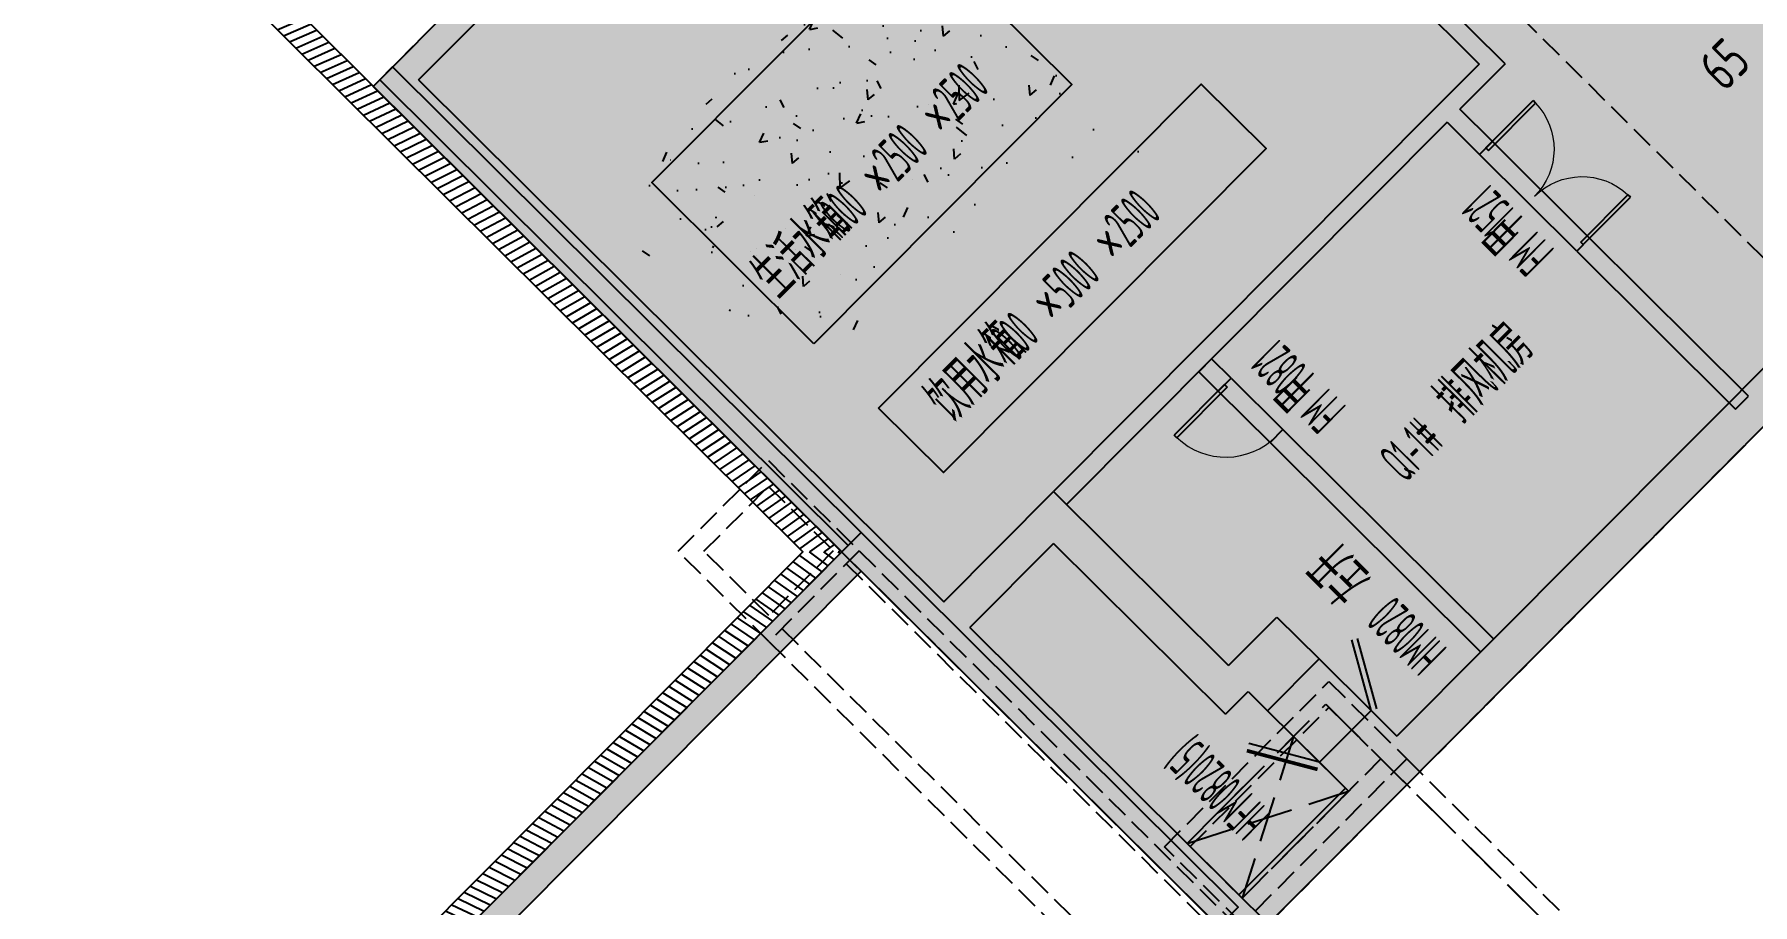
# Model space of a CAD drawing. Extents: x 517381295 to 519272522, y 3499086963 to 3500603577.
# Drawn here: x 518852134 to 518870919, y 3499822520 to 3499832044 of the extents above; entities that cross this region are included whole.
import ezdxf
from ezdxf.enums import TextEntityAlignment as Align

# ---------------------------------------------------------------- set-up
doc = ezdxf.new("R2010")
doc.units = 0
doc.header["$LTSCALE"] = 1000
doc.header["$MEASUREMENT"] = 0
doc.linetypes.add('DASH', pattern=[0.35, 0.25, -0.1])
doc.linetypes.add('HIDDEN', pattern=[0.375, 0.25, -0.125])
doc.layers.get('0').update_dxf_attribs({"linetype": 'CONTINUOUS'})
for name, color, linetype in [('0-TEXT', 7, 'CONTINUOUS'), ('AE-ABOV', 154, 'HIDDEN'), ('AE-DICH-ARCH', 84, 'CONTINUOUS'), ('AE-EQPM', 70, 'CONTINUOUS'), ('AE-STRU-HACH', 40, 'CONTINUOUS'), ('AE-WALL', 255, 'CONTINUOUS'), ('C-XREF-EXT', 7, 'CONTINUOUS'), ('HS-A-填充图案', 8, 'CONTINUOUS'), ('HS-A-墙-砖', 140, 'CONTINUOUS'), ('HS-A-墙-砼', 41, 'CONTINUOUS'), ('HS-A-留孔-楼板面', 3, 'CONTINUOUS'), ('HS-A-说明文字', 7, 'CONTINUOUS'), ('HS-A-门窗洞', 4, 'CONTINUOUS'), ('HS-A-门窗编号', 10, 'CONTINUOUS'), ('PUB_HATCH', 8, 'CONTINUOUS'), ('天华车位编号', 7, 'CONTINUOUS')]:
    doc.layers.add(name, color=color, linetype=linetype)
doc.styles.add('_TCH_WINDOW', font='Tssdeng.shx', dxfattribs={"width": 0.7, "height": 3.5, "bigfont": 'Tssdchn.shx'})
doc.styles.add('TH-STYLE3', font='tssdeng.shx', dxfattribs={"width": 0.7, "bigfont": 'tssdchn.shx'})

# ---------------------------------------------------------------- blocks, each defined once
blk = doc.blocks.new('fhfshgfdshdshhdshds')
at = {"layer": 'AE-STRU-HACH'}
h = blk.add_hatch(color=256, dxfattribs=at)
h.dxf.hatch_style = 1
edge = h.paths.add_edge_path()
edge.add_line((12350, 9200), (20650, 9200))
edge.add_line((20650, 9200), (20650, 5527))
edge.add_line((20650, 5527), (36850, 5527))
edge.add_line((36850, 5527), (36850, 13))
edge.add_line((36850, 13), (37150, 13))
edge.add_line((37150, 13), (37150, 5827))
edge.add_line((37150, 5827), (20950, 5827))
edge.add_line((20950, 5827), (20950, 9500))
edge.add_line((20950, 9500), (50, 9500))
edge.add_line((50, 9500), (50, 9200))
edge.add_line((50, 9200), (12050, 9200))
edge.add_line((12050, 9200), (12050, 0))
edge.add_line((12050, 0), (12350, 0))
edge.add_line((12350, 0), (12350, 9200))
at = {"layer": 'AE-WALL'}
for points in [[(36950, 5827), (36950, 13050), (37150, 13050), (37150, 5827), (36950, 5827)], [(12350, 9200), (20650, 9200), (20650, 5527), (36850, 5527), (36850, 13), (37150, 13), (37150, 5827), (20950, 5827), (20950, 9500), (50, 9500), (50, 9200), (12050, 9200), (12050, 0), (12350, 0)]]:
    blk.add_lwpolyline(points, close=True, dxfattribs=at)
blk = doc.blocks.new('JSK')
at = {"layer": 'AE-DICH-ARCH'}
h = blk.add_hatch(dxfattribs=at)
h.set_pattern_fill('LINE', color=8, scale=100, angle=-45.1573)
h.set_pattern_definition([(360, (22957.37, -74571.83), (3e-10, 95.25), [])])
h.paths.add_polyline_path([(36550, 6127), (36850, 5827), (36850, 23750), (36550, 23450)])
h = blk.add_hatch(dxfattribs=at)
h.set_pattern_fill('LINE', color=8, scale=100, angle=44.8427)
h.set_pattern_definition([(90, (29249.99, -78822.13), (-95.25, 3e-10), [])])
h.paths.add_polyline_path([(21550, 6127), (36550, 6127), (36850, 5827), (21250, 5827)])
for points in [[(21250, 18550), (21250, 27050), (36850, 27050), (36850, 24450), (36650, 24450), (36650, 23750), (36850, 23750), (36850, 5827), (21250, 5827), (21250, 16050)], [(21550, 18550), (21550, 26750), (36550, 26750), (36550, 24750), (36350, 24750), (36350, 23450), (36550, 23450), (36550, 6127), (21550, 6127), (21550, 16050)]]:
    blk.add_lwpolyline(points, dxfattribs=at)
blk = doc.blocks.new('vcbxcvbxcvbcxvbcvx')
at = {"layer": 'AE-ABOV'}
h = blk.add_hatch(dxfattribs=at)
h.set_pattern_fill('ANGLE', color=8, scale=500, angle=-45.1573)
h.set_pattern_definition([(360, (-1228937.9, 2875940.7), (5e-09, 1746.25), [1270, -476.25]), (90, (-1228937.9, 2875940.7), (-1746.25, 5e-09), [1270, -476.25])])
edge = h.paths.add_edge_path()
edge.add_line((-1112685, 2875590), (-1192088, 2875590))
edge.add_line((-1192088, 2875590), (-1192088, 2877397))
edge.add_line((-1192088, 2877397), (-1192088, 2880197))
edge.add_line((-1192088, 2880197), (-1192088, 2888991))
edge.add_line((-1192088, 2888991), (-1189688, 2888991))
edge.add_line((-1189688, 2888991), (-1189688, 2890991))
edge.add_line((-1189688, 2890991), (-1192088, 2890991))
edge.add_line((-1192088, 2890991), (-1192088, 2902991))
edge.add_line((-1192088, 2902991), (-1208288, 2902991))
edge.add_line((-1208288, 2902991), (-1208288, 2904647))
edge.add_line((-1208288, 2904647), (-1208288, 2904647))
edge.add_line((-1208288, 2904647), (-1208288, 2909841))
edge.add_line((-1208288, 2909841), (-1192088, 2909841))
edge.add_line((-1192088, 2909841), (-1192088, 2911691))
edge.add_line((-1192088, 2911691), (-1183188, 2911691))
edge.add_line((-1183188, 2911691), (-1183188, 2909841))
edge.add_line((-1183188, 2909841), (-1159788, 2909841))
edge.add_line((-1159788, 2909841), (-1159786, 2910741))
edge.add_line((-1159786, 2910741), (-1153687, 2910741))
edge.add_line((-1153687, 2910741), (-1153688, 2909841))
edge.add_line((-1153688, 2909841), (-1137138, 2909841))
edge.add_line((-1137138, 2909841), (-1137138, 2927341))
edge.add_line((-1137138, 2927341), (-1117538, 2927341))
edge.add_line((-1117538, 2927341), (-1117538, 2904441))
edge.add_line((-1117538, 2904441), (-1106438, 2904441))
edge.add_line((-1106438, 2904441), (-1106438, 2897441))
edge.add_line((-1106438, 2897441), (-1106138, 2897441))
edge.add_line((-1106138, 2897441), (-1106138, 2888897))
edge.add_arc((-1111038, 2888941), 4900, -90, -0.5138, ccw=False)
edge.add_line((-1111038, 2884041), (-1112685, 2884041))
edge.add_line((-1112685, 2884041), (-1112685, 2875592))
edge.add_line((-1112685, 2875592), (-1112685, 2875590))
at = {"layer": 'AE-ABOV', "color": 8}
blk.add_lwpolyline([(-1112685, 2875590), (-1192088, 2875590), (-1192088, 2877397), (-1192088, 2880197), (-1192088, 2888991), (-1189688, 2888991), (-1189688, 2890991), (-1192088, 2890991), (-1192088, 2902991), (-1208288, 2902991), (-1208288, 2904647), (-1208288, 2904647), (-1208288, 2909841), (-1192088, 2909841), (-1192088, 2911691), (-1183188, 2911691), (-1183188, 2909841), (-1159788, 2909841), (-1159786, 2910741), (-1153687, 2910741), (-1153688, 2909841), (-1137138, 2909841), (-1137138, 2927341), (-1117538, 2927341)], dxfattribs=at)
blk = doc.blocks.new('cw')
at = {"layer": 'AE-EQPM', "linetype": 'DASH'}
for points in [[(-1200, 5300), (1200, 5300), (1200, 0), (-1200, 0)], [(-900, 900), (900, 900), (900, 700), (-900, 700)]]:
    blk.add_lwpolyline(points, close=True, dxfattribs=at)
blk = doc.blocks.new('gfhgfhggjj')
at = {"layer": 'AE-EQPM', "xscale": -1, "rotation": 359.9999999998357}
for p in [(156238, 263050), (158638, 263050)]:
    blk.add_blockref('cw', p, dxfattribs=at)
at = {"layer": '天华车位编号', "color": 8, "style": 'TH-STYLE3', "width": 0.7}
blk.add_text('65', height=450, rotation=0.0001, dxfattribs=at).set_placement((156238, 265700), align=Align.MIDDLE_CENTER)
blk = doc.blocks.new('dgagaga')
at = {"layer": 'AE-WALL', "linetype": 'DASH'}
for points in [[(35593, 7100), (36993, 7100), (36993, 5700), (35593, 5700)], [(35793, 6900), (36793, 6900), (36793, 5900), (35793, 5900)], [(37050, 1050), (39600, 1050), (39600, -150), (37050, -150)], [(37250, 850), (39400, 850), (39400, 50), (37250, 50)]]:
    blk.add_lwpolyline(points, close=True, dxfattribs=at)
for points in [[(35593, 5700), (35593, -4850)], [(35793, 5700), (35793, -4850)], [(36793, 5700), (36793, -4850)], [(36993, 5700), (36993, -4850)], [(39400, -150), (39400, -4850)], [(39600, -150), (39600, -4850)]]:
    blk.add_lwpolyline(points, dxfattribs=at)
blk = doc.blocks.new('$DorLib2D$00000179')
at = {"color": 0}
for p, q in [((-0.54, 0.169), (0.326, 0.669)), ((-0.5, 0.1), (0.366, 0.6))]:
    blk.add_line(p, q, dxfattribs=at)
blk = doc.blocks.new('$DorLib2D$00000191')
at = {"color": 0}
blk.add_line((-0.5, 0.15), (0.366, 0.65), dxfattribs=at)
at = {"color": 0, "const_width": 0.05}
blk.add_lwpolyline([(-0.55, 0.237), (0.316, 0.737)], dxfattribs=at)
blk = doc.blocks.new('$DorLib2D$00000002')
for p, q in [((-0.5, 0), (-0.5, 0.4875)), ((-0.475, 0.4875), (-0.5, 0.4875)), ((-0.475, 0), (-0.475, 0.4875)), ((0.475, 0), (0.475, 0.4875)), ((0.475, 0.4875), (0.5, 0.4875)), ((0.5, 0), (0.5, 0.4875)), ((-0.5, 0), (-0.475, 0)), ((0.5, 0), (0.475, 0))]:
    blk.add_line(p, q)
at = {"lineweight": 13}
for centre, start, end in [((-0.4875, 0), 0, 88.53072), ((0.4875, 0), 91.46928, 180)]:
    blk.add_arc(centre, 0.4875, start, end, dxfattribs=at)
blk = doc.blocks.new('$DorLib2D$00000001')
for p, q in [((0.45, 0.975), (0.5, 0.975)), ((0.45, 0), (0.45, 0.975)), ((0.5, 0), (0.5, 0.975)), ((0.5, 0), (0.45, 0))]:
    blk.add_line(p, q)
at = {"lineweight": 13}
blk.add_arc((0.475, 0), 0.975, 91.4693, 180, dxfattribs=at)
blk = doc.blocks.new('fdhhdfgdgdgfshfdhdssdfds')
at = {"layer": 'HS-A-填充图案'}
h = blk.add_hatch(dxfattribs=at)
h.set_pattern_fill('混凝土', color=256, scale=150, angle=-45.15729)
h.set_pattern_definition([(50, (-2847119673.9, -2100320446.8), (1075.8902739, -94.12820247), [112.5, -1237.5]), (355, (-2847119673.9, -2100320446.8), (-208.12700042, 1128.28820055), [90, -990]), (100.4514, (-2847119584.3, -2100320454.7), (867.76407257, 1034.1593131), [95.610285, -1051.713168]), (46.1842, (-2847119673.9, -2100320146.8), (1600.86157294, -248.2785215), [168.75, -1856.25]), (96.6356, (-2847119540.5, -2100320167.5), (1401.9940583, 1461.17680635), [143.415432, -1577.5695]), (351.1842, (-2847119674, -2100320146.8), (1401.9929177, 1461.1779014), [135, -1485]), (21, (-2847119523.9, -2100320221.8), (895.36057818, -603.928336), [112.5, -1237.5]), (326, (-2847119523.9, -2100320221.8), (364.97299788, 1087.72506757), [90, -990]), (71.4514, (-2847119449.3, -2100320272.1), (1260.33394287, 483.79574506), [95.610285, -1051.713168]), (37.5, (-2847119673.93, -2100320446.82), (18.239782976, 499.340780747), [0, -978, 0, -1005, 0, -993.75]), (7.5, (-2847119673.93, -2100320446.8), (394.60430616, 591.61756782), [0, -573, 0, -955.5, 0, -378.75]), (327.5, (-2847120008.43, -2100320446.8), (800.73365426, -33.8323076), [0, -375, 0, -1170, 0, -1552.5]), (317.5, (-2847120158.4, -2100320446.8), (874.77925401, 150.1574735), [0, -487.5, 0, -777, 0, -1102.5])])
h.paths.add_polyline_path([(298724.3, 7650), (298724.3, 10150), (302724.3, 10150), (302724.3, 7650)])
at = {"layer": 'PUB_HATCH'}
for points in [[(297724.3, 12750), (297324.3, 13050), (297324.3, 4400), (297591, 4433.3), (297724.3, 4650)], [(297324.3, 13050), (297724.3, 12750), (300024.3, 12750), (299724.3, 13050)], [(297591, 4433.3), (297724.3, 4250), (299024.3, 4250), (299424.3, 4650), (297724.3, 4650)], [(299024.3, 1600), (299424.3, 1950), (299424.3, 4650), (299024.3, 4250)], [(297591, 4433.3), (297324.3, 4400), (297324.3, -350), (297724.3, 100), (297724.3, 4250)], [(299424.3, 1950), (299024.3, 1600), (299374.3, 1600), (300174.3, 1950)], [(300174.3, 1950), (299374.3, 1600), (299374.3, 1300), (300174.3, 1300)], [(299374.3, 500), (299374.3, 100), (299707.6, -50), (300174.3, 100), (300174.3, 500)], [(299707.6, -50), (299374.3, 100), (297724.3, 100), (297324.3, -350), (299574.3, -350)], [(301574.3, -350), (301574.3, 100), (300174.3, 100), (299707.6, -50), (299574.3, -350)], [(327041, -50), (326824.3, 100), (301574.3, 100), (301574.3, -350), (327074.3, -350)]]:
    blk.add_hatch(color=256, dxfattribs=at).paths.add_polyline_path(points)
at = {"layer": 'HS-A-填充图案'}
for points in [[(298724.3, 7650), (298724.3, 10150), (302724.3, 10150), (302724.3, 7650)], [(298724.3, 6650), (303724.3, 6650), (303724.3, 5650), (298724.3, 5650)]]:
    blk.add_lwpolyline(points, close=True, dxfattribs=at)
at = {"layer": 'HS-A-墙-砖'}
for p, q in [((306024.3, 5750), (306024.3, 4650)), ((306224.3, 4450), (306224.3, 5750)), ((305424.3, 4650), (299424.3, 4650)), ((299424.3, 4450), (299424.3, 4650)), ((306024.3, 4650), (305424.3, 4650)), ((305324.3, 4450), (299424.3, 4450)), ((301474.3, 4450), (301474.3, 4150)), ((301674.3, 4450), (301474.3, 4450)), ((301674.3, 4150), (301674.3, 4450)), ((305324.3, 4450), (305324.3, 3950)), ((306224.3, 4450), (305524.3, 4450)), ((305524.3, 3950), (305524.3, 4450)), ((301474.3, 4150), (301674.3, 4150)), ((305324.3, 3950), (305524.3, 3950)), ((301674.3, 3350), (301474.3, 3350)), ((301474.3, 3350), (301474.3, 100)), ((301674.3, 100), (301674.3, 3350)), ((305524.3, 2450), (305324.3, 2450)), ((305324.3, 2450), (305324.3, 0)), ((305524.3, 0), (305524.3, 2450)), ((305324.3, 0), (305524.3, 0))]:
    blk.add_line(p, q, dxfattribs=at)
at = {"layer": 'HS-A-墙-砼'}
for p, q in [((297324.3, 13050), (297324.3, 4400)), ((297324.3, 13050), (299724.3, 13050)), ((297724.3, 12750), (297724.3, 4650)), ((297724.3, 12750), (300024.3, 12750)), ((297724.3, 4650), (299424.3, 4650)), ((299424.3, 1950), (299424.3, 4650)), ((297324.3, 4400), (297324.3, -350)), ((297724.3, 4250), (299024.3, 4250)), ((297724.3, 4250), (297724.3, 100)), ((299024.3, 1600), (299024.3, 4250)), ((299424.3, 1950), (300174.3, 1950)), ((300174.3, 1950), (300174.3, 1300)), ((299024.3, 1600), (299374.3, 1600)), ((299374.3, 1600), (299374.3, 1300)), ((300174.3, 1300), (299374.3, 1300)), ((299374.3, 500), (299374.3, 100)), ((300174.3, 500), (299374.3, 500)), ((300174.3, 500), (300174.3, 100)), ((299374.3, 100), (297724.3, 100)), ((301574.3, 100), (300174.3, 100)), ((326824.3, 100), (301574.3, 100)), ((299574.3, -350), (297324.3, -350)), ((301574.3, -350), (299574.3, -350)), ((327074.3, -350), (301574.3, -350))]:
    blk.add_line(p, q, dxfattribs=at)
at = {"layer": 'HS-A-留孔-楼板面', "linetype": 'DASH', "ltscale": 2}
for p, q in [((297724.3, 900), (299374.3, 50)), ((299374.3, 900), (297724.3, 50))]:
    blk.add_line(p, q, dxfattribs=at)
for points in [[(299374.3, 50), (297724.3, 50), (297724.3, 900), (299374.3, 900)], [(299874.3, -3850), (297724.3, -3850), (297724.3, 900), (299874.3, 900)]]:
    blk.add_lwpolyline(points, close=True, dxfattribs=at)
at = {"layer": 'HS-A-门窗洞'}
for p, q in [((301474.3, 4150), (301474.3, 3350)), ((301674.3, 4150), (301674.3, 3350)), ((305324.3, 2450), (305324.3, 3950)), ((305524.3, 2450), (305524.3, 3950)), ((299374.3, 1300), (299374.3, 500)), ((300174.3, 1300), (300174.3, 500))]:
    blk.add_line(p, q, dxfattribs=at)
for name, p, xscale, yscale, zscale, rotation in [('$DorLib2D$00000001', (301574.3, 3750), 800.0000000000005, 800.0000000000005, 200, 89.99999966974912), ('$DorLib2D$00000002', (305424.3, 3200), -1500, 1500, 200, 270.0000002642007), ('$DorLib2D$00000179', (300094.3, 900), -799.9999999999998, 799.9999999999998, 100, 270.000063235694)]:
    blk.add_blockref(name, p, dxfattribs=dict(at, xscale=xscale, yscale=yscale, zscale=zscale, rotation=rotation))
ref = blk.add_blockref('$DorLib2D$00000191', (299494.3, 900), dxfattribs=dict(at, xscale=800.0000000000002, yscale=800.0000000000002, zscale=100, rotation=90.000063237255))
ref.add_attrib('A', 'HFM0820(5)', (298617.4, 468.2), dxfattribs={"layer": 'HS-A-门窗编号', "height": 446.25, "rotation": 90.00005, "style": '_TCH_WINDOW', "width": 0.423529})
at = {"layer": 'HS-A-说明文字', "color": 6, "style": '_TCH_WINDOW'}
for s, height, width, p in [('生活水箱', 506.38, 0.6, (298793.5, 8240.3)), ('4000', 446.25, 0.423529, (299678.1, 8240.3)), ('2500', 446.25, 0.423529, (300619.3, 8240.3)), ('2500', 446.25, 0.423529, (301560.5, 8240.3)), ('×', 506.4, 0.6, (300398.1, 8240.3)), ('×', 506.4, 0.6, (301339.3, 8240.3)), ('饮用水箱', 506.38, 0.6, (299172.9, 5932.2)), ('1000', 446.25, 0.423529, (300057.6, 5932.2)), ('×', 506.4, 0.6, (300741.6, 5932.2)), ('5000', 446.25, 0.423529, (300962.7, 5932.2)), ('×', 506.4, 0.6, (301682.7, 5932.2)), ('2500', 446.25, 0.423529, (301903.9, 5932.2)), ('排风机房', 506.38, 0.6, (303092.5, 1981)), ('Q1-1#', 446.25, 0.423529, (302201.5, 1981))]:
    blk.add_text(s, height=height, dxfattribs=dict(at, width=width)).set_placement(p)
at = {"layer": 'HS-A-门窗编号', "style": '_TCH_WINDOW'}
for s, height, rotation, width, p in [('0821', 446.25, 90, 0.423529, (302349.3, 3626.4)), ('甲', 506.4, 90, 0.6, (302349.3, 3405.3)), ('1521', 446.25, 90, 0.423529, (305174.3, 3225.1)), ('FM', 446.25, 90, 0.423529, (302349.3, 3027.3)), ('甲', 506.4, 90, 0.6, (305174.3, 3003.9)), ('FM', 446.25, 90, 0.423529, (305174.3, 2625.9)), ('左开', 506.38, 90.00005, 0.6, (301249.9, 1513)), ('HM0820', 446.25, 90.00005, 0.423529, (301249.9, 379))]:
    blk.add_text(s, height=height, rotation=rotation, dxfattribs=dict(at, width=width)).set_placement(p)

msp = doc.modelspace()

# ---------------------------------------------------------------- block references
at = {"ltscale": 10, "rotation": 45.15729226620189}
msp.add_blockref('gfhgfhggjj', (518948828.1, 3499533576.1), dxfattribs=at)
at = {"layer": '0-TEXT', "rotation": 45.15729226620189}
msp.add_blockref('fdhhdfgdgdgfshfdhdssdfds', (518655430.1, 3499611455.6), dxfattribs=at)
at = {"layer": 'C-XREF-EXT'}
for name, p, rotation in [('fhfshgfdshdshhdshds', (518839106.9, 3499796143.7), 45.15729226620189), ('JSK', (518839106.9, 3499796143.7), 45.15729226636613), ('vcbxcvbxcvbcxvbcvx', (521744880.6, 3498639509.6), 45.15729226636613), ('dgagaga', (518839106.9, 3499796143.7), 45.15729226620189)]:
    msp.add_blockref(name, p, dxfattribs=dict(at, rotation=rotation))

doc.saveas('drawing.dxf')
